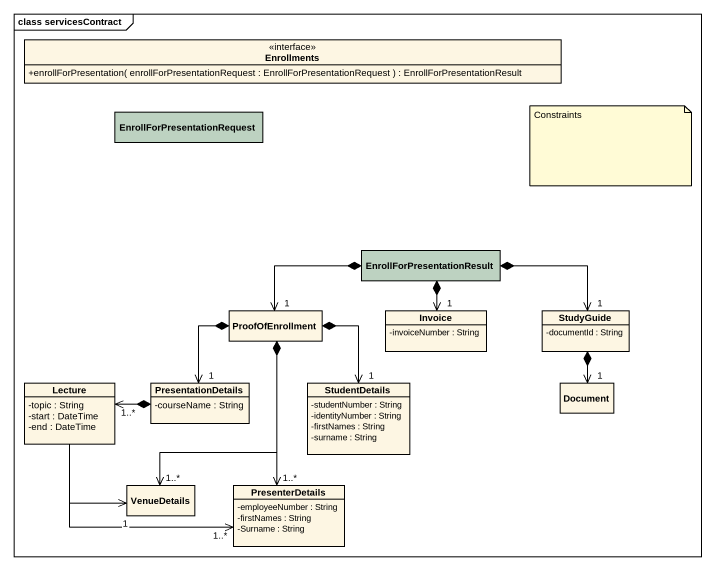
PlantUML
@startuml
mainframe class servicesContract
hide circle
hide empty members
skinparam classAttributeIconSize 0
interface Enrollments {
  +enrollForPresentation( enrollForPresentationRequest : EnrollForPresentationRequest ) : EnrollForPresentationResult
}
class EnrollForPresentationRequest #BDD2C1
class EnrollForPresentationResult #BDD2C1
class ProofOfEnrollment
class Invoice {
  -invoiceNumber : String
}
class StudyGuide {
  -documentId : String
}
class Lecture {
  -topic : String
  -start : DateTime
  -end : DateTime
}
class PresentationDetails {
  -courseName : String
}
class StudentDetails {
  -studentNumber : String
  -identityNumber : String
  -firstNames : String
  -surname : String
}
class Document
class VenueDetails
class PresenterDetails {
  -employeeNumber : String
  -firstNames : String
  -Surname : String
}
EnrollForPresentationResult *-left-> "1" ProofOfEnrollment
EnrollForPresentationResult *--> "1" Invoice
EnrollForPresentationResult *-right-> "1" StudyGuide
ProofOfEnrollment *--> "1" PresentationDetails
ProofOfEnrollment *--> "1" StudentDetails
ProofOfEnrollment *--> "1..*" VenueDetails
ProofOfEnrollment *--> "1..*" PresenterDetails
StudyGuide *--> "1" Document
Lecture --> "1" VenueDetails
Lecture -right-> "1..*" PresenterDetails
PresentationDetails *-left-> "1..*" Lecture
note as N1
  Constraints
end note
@enduml
